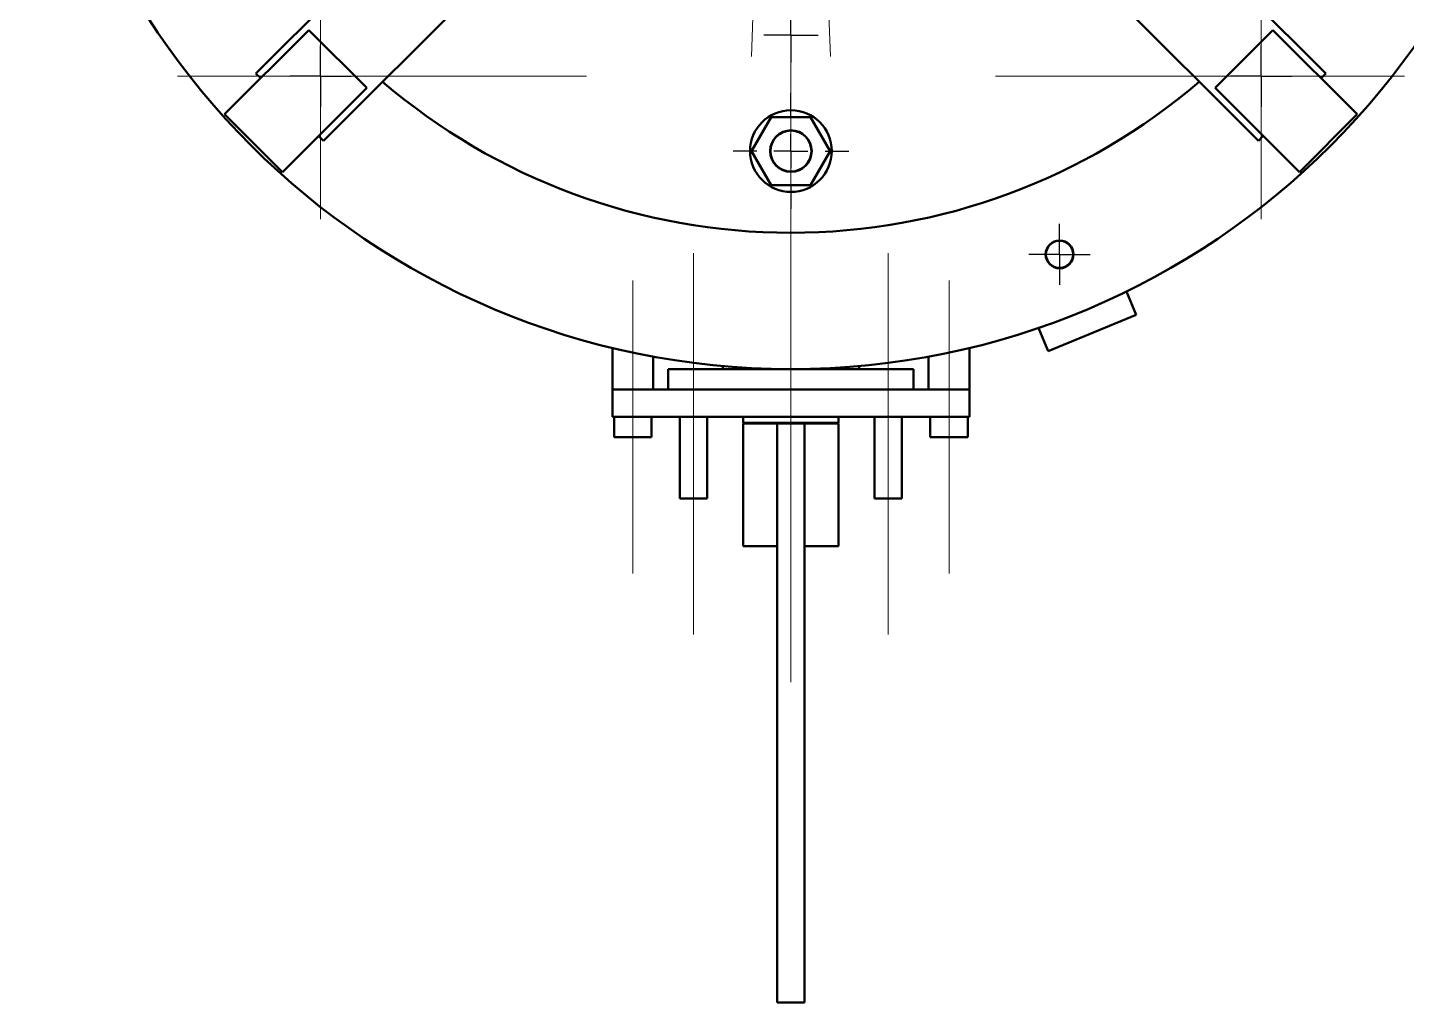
# Model space of a CAD drawing. Header units: millimetres. Extents: x 0 to 420, y 0 to 297.
# Drawn here: x 320 to 370.6, y 153.8 to 189.5 of the extents above; entities that cross this region are included whole.
import ezdxf

# ---------------------------------------------------------------- set-up
doc = ezdxf.new("R2010")
doc.units = ezdxf.units.MM
doc.linetypes.add('CENTERX2', pattern=[20.32, 12.7, -2.54, 2.54, -2.54])
doc.layers.add('9中心线层', color=1, linetype='Continuous')

# ---------------------------------------------------------------- blocks, each defined once
blk = doc.blocks.new('SW_CENTERMARKSYMBOL_103')
at = {"layer": '9中心线层', "color": 0}
for p, q in [((0, 1.25), (0, 2.125)), ((0, 0), (0, 0.625)), ((-1.25, 0), (-2.125, 0)), ((0, 0), (-0.625, 0)), ((0, 0), (0, -0.625)), ((0, 0), (0.625, 0)), ((1.25, 0), (2.125, 0)), ((0, -1.25), (0, -2.125))]:
    blk.add_line(p, q, dxfattribs=at)
blk = doc.blocks.new('SW_CENTERMARKSYMBOL_117')
at = {"layer": '9中心线层', "color": 0}
for p, q in [((0, 0.625), (0, 1)), ((0, 0), (0, 0.625)), ((-0.625, 0), (-1, 0)), ((0, 0), (-0.625, 0)), ((0, 0), (0, -0.625)), ((0, 0), (0.625, 0)), ((0.625, 0), (1, 0)), ((0, -0.625), (0, -1))]:
    blk.add_line(p, q, dxfattribs=at)
blk = doc.blocks.new('SW_CENTERMARKSYMBOL_118')
at = {"layer": '9中心线层', "color": 0}
for p, q in [((0, 0.625), (0, 1.125)), ((0, 0), (0, 0.625)), ((-0.625, 0), (-1.125, 0)), ((0, 0), (-0.625, 0)), ((0, 0), (0, -0.625)), ((0, 0), (0.625, 0)), ((0.625, 0), (1.125, 0)), ((0, -0.625), (0, -1.125))]:
    blk.add_line(p, q, dxfattribs=at)
blk = doc.blocks.new('SW_CENTERMARKSYMBOL_119')
at = {"layer": '9中心线层', "color": 0}
for p, q in [((0, 0.625), (0, 1.125)), ((0, 0), (0, 0.625)), ((-0.625, 0), (-1.125, 0)), ((0, 0), (-0.625, 0)), ((0, 0), (0, -0.625)), ((0, 0), (0.625, 0)), ((0.625, 0), (1.125, 0)), ((0, -0.625), (0, -1.125))]:
    blk.add_line(p, q, dxfattribs=at)
blk = doc.blocks.new('SW_CENTERMARKSYMBOL_134')
at = {"layer": '9中心线层', "color": 0}
for p, q in [((0, 0.625), (0, 1.125)), ((0, 0), (0, 0.625)), ((-0.625, 0), (-1.125, 0)), ((0, 0), (-0.625, 0)), ((0, 0), (0, -0.625)), ((0, 0), (0.625, 0)), ((0.625, 0), (1.125, 0)), ((0, -0.625), (0, -1.125))]:
    blk.add_line(p, q, dxfattribs=at)

msp = doc.modelspace()

# ---------------------------------------------------------------- linework, layer by layer
at = {"color": 7, "linetype": 'Continuous', "lineweight": 50}
for p, q in [((333.858, 193.333), (328.378, 187.853)), ((367.622, 187.853), (362.142, 193.333)), ((330.853, 185.378), (336.333, 190.858)), ((359.667, 190.858), (365.147, 185.378)), ((330.322, 189.444), (327.229, 186.35)), ((332.444, 187.322), (330.322, 189.444)), ((365.678, 189.444), (363.556, 187.322)), ((368.771, 186.35), (365.678, 189.444)), ((328.378, 187.853), (328.555, 187.676)), ((367.445, 187.676), (367.622, 187.853)), ((329.35, 184.229), (332.444, 187.322)), ((363.556, 187.322), (366.65, 184.229)), ((327.229, 186.35), (329.35, 184.229)), ((347.278, 186.25), (346.557, 185)), ((348.722, 186.25), (347.278, 186.25)), ((349.443, 185), (348.722, 186.25)), ((366.65, 184.229), (368.771, 186.35)), ((330.676, 185.555), (330.853, 185.378)), ((365.147, 185.378), (365.324, 185.555)), ((346.557, 185), (347.278, 183.75)), ((348.722, 183.75), (349.443, 185)), ((347.278, 183.75), (348.722, 183.75)), ((360.311, 179.852), (360.667, 178.993)), ((360.667, 178.993), (357.433, 177.653)), ((357.433, 177.653), (357.077, 178.512)), ((341.45, 177.777), (341.45, 176.25)), ((354.55, 176.25), (354.55, 177.777)), ((342.95, 176.25), (342.95, 177.459)), ((345.5, 177.112), (345.5, 177)), ((350.5, 177), (350.5, 177.112)), ((353.05, 177.459), (353.05, 176.25)), ((343.5, 177), (343.5, 176.25)), ((343.5, 177), (352.5, 177)), ((352.5, 176.25), (352.5, 177)), ((354.55, 176.25), (341.45, 176.25)), ((341.45, 175.25), (341.45, 176.25)), ((341.45, 176.25), (342.95, 176.25)), ((353.05, 176.25), (354.55, 176.25)), ((354.55, 175.25), (354.55, 176.25)), ((354.55, 175.25), (341.45, 175.25)), ((341.512, 175.25), (341.512, 174.5)), ((342.887, 174.5), (342.887, 175.25)), ((343.93, 175.25), (343.93, 172.25)), ((344.93, 172.25), (344.93, 175.25)), ((346.25, 175.25), (346.25, 175.025)), ((348, 175.025), (346.25, 175.025)), ((346.25, 175), (346.25, 170.5)), ((346.25, 175), (347.5, 175)), ((347, 175.025), (347, 175)), ((347.5, 153.75), (347.5, 175)), ((347.5, 175), (348.5, 175)), ((349.75, 175.025), (348, 175.025)), ((348.5, 153.75), (348.5, 175)), ((348.5, 175), (349.75, 175)), ((349, 175), (349, 175.025)), ((349.75, 175.025), (349.75, 175.25)), ((349.75, 170.5), (349.75, 175)), ((351.07, 175.25), (351.07, 172.25)), ((352.07, 172.25), (352.07, 175.25)), ((353.113, 175.25), (353.113, 174.5)), ((354.488, 174.5), (354.488, 175.25)), ((341.512, 174.5), (342.2, 174.5)), ((342.2, 174.5), (342.887, 174.5)), ((353.113, 174.5), (353.8, 174.5)), ((353.8, 174.5), (354.488, 174.5)), ((344.43, 172.25), (343.93, 172.25)), ((344.93, 172.25), (344.43, 172.25)), ((351.57, 172.25), (351.07, 172.25)), ((352.07, 172.25), (351.57, 172.25)), ((346.25, 170.5), (347.5, 170.5)), ((348.5, 170.5), (349.75, 170.5)), ((347.5, 153.75), (348.5, 153.75))]:
    msp.add_line(p, q, dxfattribs=at)
for centre, radius in [((348, 205), 28), ((348, 185), 1.5), ((348, 185), 0.762), ((348, 185), 0.75), ((357.854, 181.21), 0.512), ((357.854, 181.21), 0.5)]:
    msp.add_circle(centre, radius, dxfattribs=at)
for start, end in [(229.3637, 270), (270, 310.6363)]:
    msp.add_arc((348, 205), 23, start, end, dxfattribs=at)
at = {"layer": '9中心线层', "linetype": 'CENTERX2', "lineweight": 18, "ltscale": 2.5}
for p, q in [((348, 244.5), (348, 165.5)), ((346.553, 188.474), (346.913, 198.688)), ((349.447, 188.474), (349.087, 198.688)), ((330.75, 191.5), (330.75, 182.5)), ((365.25, 191.5), (365.25, 182.5)), ((334.5, 187.75), (325.5, 187.75)), ((340.5, 187.75), (334.5, 187.75)), ((355.5, 187.75), (361.5, 187.75)), ((361.5, 187.75), (370.5, 187.75)), ((344.43, 167.25), (344.43, 181.25)), ((351.57, 167.25), (351.57, 181.25)), ((342.2, 180.25), (342.2, 169.5)), ((353.8, 180.25), (353.8, 169.5))]:
    msp.add_line(p, q, dxfattribs=at)

# ---------------------------------------------------------------- block references
at = {"layer": '9中心线层'}
for name, p in [('SW_CENTERMARKSYMBOL_117', (348, 189.25)), ('SW_CENTERMARKSYMBOL_119', (330.75, 187.75)), ('SW_CENTERMARKSYMBOL_118', (365.25, 187.75)), ('SW_CENTERMARKSYMBOL_103', (348, 185)), ('SW_CENTERMARKSYMBOL_134', (357.854, 181.21))]:
    msp.add_blockref(name, p, dxfattribs=at)

doc.saveas('drawing.dxf')
